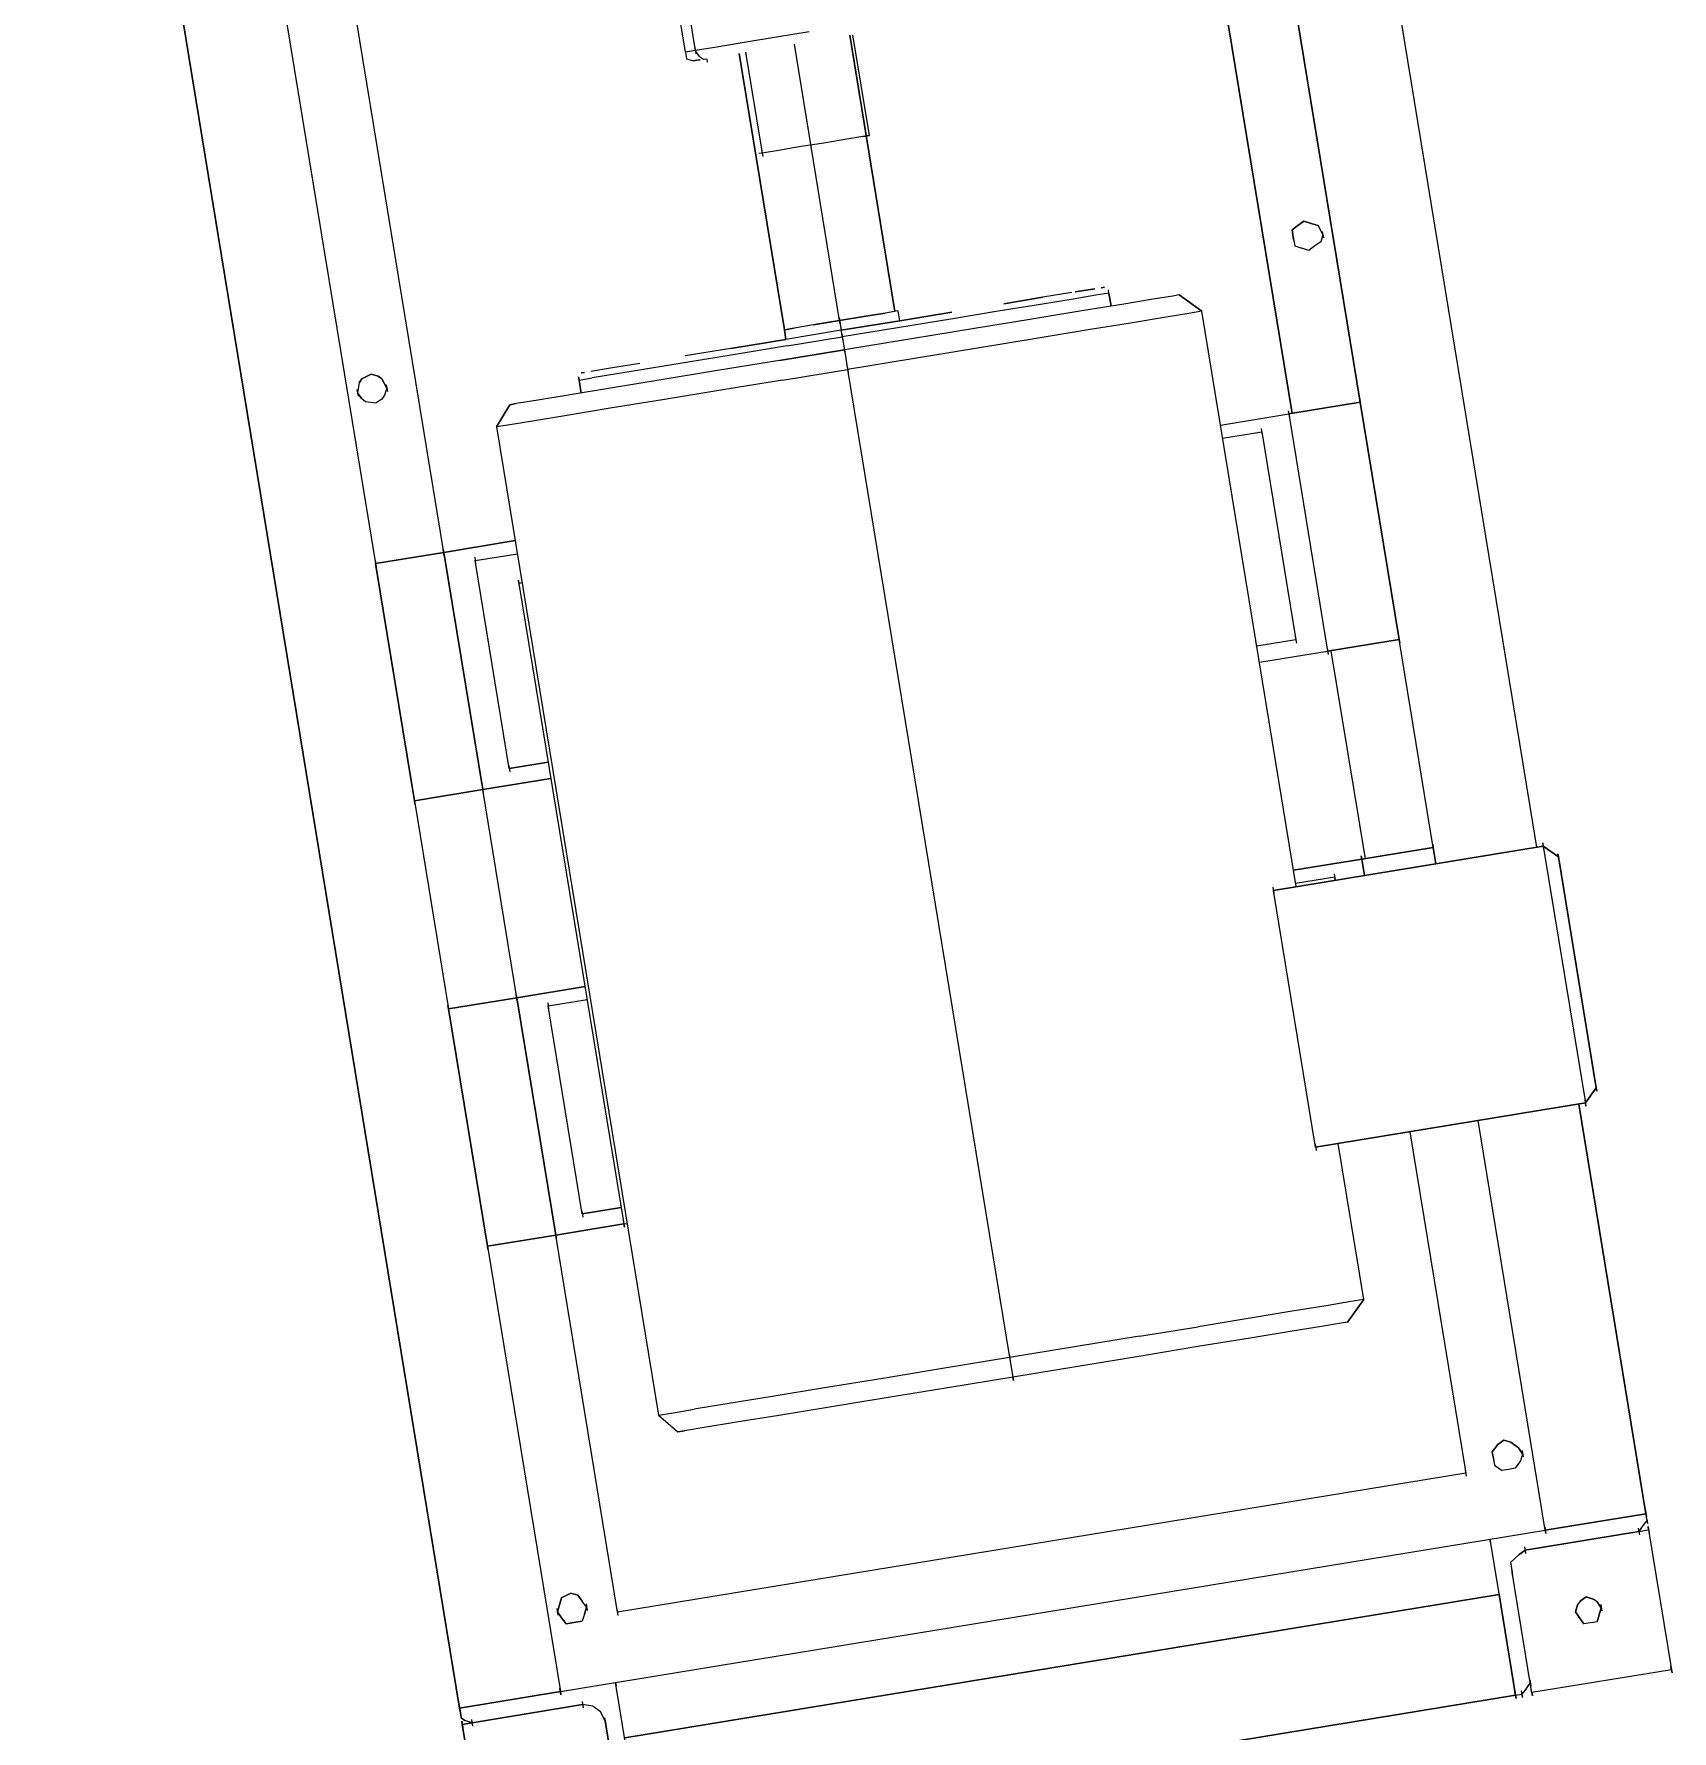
# Model space of a CAD drawing. Header units: metres. Extents: x 2 to 659295185, y -28 to 1124222152.
# Drawn here: x 655591.431 to 655592.475, y 1126538.776 to 1126539.857 of the extents above; entities that cross this region are included whole.
import ezdxf

# ---------------------------------------------------------------- set-up
doc = ezdxf.new("R2010")
doc.units = ezdxf.units.M
doc.header["$MEASUREMENT"] = 0
doc.layers.add('CCSM_C1_CUERPO CK$0$A-EQUIPOS', color=9, linetype='CONTINUOUS')

msp = doc.modelspace()

# ---------------------------------------------------------------- linework, layer by layer
at = {"layer": 'CCSM_C1_CUERPO CK$0$A-EQUIPOS', "lineweight": 5}
for p, q in [((655592.3884, 1126539.3391), (655592.1868, 1126540.5691)), ((655592.3884, 1126539.3391), (655592.1868, 1126540.5691)), ((655592.1226, 1126540.5586), (655592.276, 1126539.6226)), ((655592.276, 1126539.6226), (655592.1226, 1126540.5586)), ((655592.0863, 1126540.5079), (655592.2325, 1126539.6155)), ((655592.2325, 1126539.6155), (655592.0863, 1126540.5079)), ((655591.431, 1126540.4452), (655591.7022, 1126538.7908)), ((655591.7022, 1126538.7908), (655591.431, 1126540.4452)), ((655591.6921, 1126539.5269), (655591.5777, 1126540.2247)), ((655591.6921, 1126539.5269), (655591.5777, 1126540.2247)), ((655591.5342, 1126540.2176), (655591.6486, 1126539.5198)), ((655591.5342, 1126540.2176), (655591.6486, 1126539.5198)), ((655591.8442, 1126539.8963), (655591.8523, 1126539.8466)), ((655591.8461, 1126539.8456), (655591.838, 1126539.8953)), ((655591.9041, 1126539.8551), (655591.8834, 1126539.8517)), ((655591.9248, 1126539.8585), (655591.9041, 1126539.8551)), ((655591.9795, 1126539.6803), (655591.9507, 1126539.8563)), ((655591.9507, 1126539.8563), (655591.9795, 1126539.6803)), ((655591.9633, 1126539.7925), (655591.9527, 1126539.8567)), ((655591.8523, 1126539.8466), (655591.8461, 1126539.8456)), ((655591.8461, 1126539.8456), (655591.8468, 1126539.8414)), ((655591.852, 1126539.8487), (655591.8527, 1126539.8445)), ((655591.8648, 1126539.8486), (655591.8523, 1126539.8466)), ((655591.8551, 1126539.8428), (655591.8523, 1126539.8466)), ((655591.8551, 1126539.8428), (655591.8575, 1126539.8411)), ((655591.8834, 1126539.8517), (655591.8648, 1126539.8486)), ((655591.8803, 1126539.8448), (655591.9091, 1126539.6688)), ((655591.9091, 1126539.6688), (655591.8803, 1126539.8448)), ((655591.8844, 1126539.8455), (655591.8949, 1126539.7813)), ((655591.8844, 1126539.8455), (655591.8847, 1126539.8434)), ((655591.9443, 1126539.6746), (655591.9155, 1126539.8506)), ((655591.8468, 1126539.8414), (655591.8513, 1126539.8401)), ((655591.8513, 1126539.8401), (655591.8533, 1126539.8404)), ((655591.8513, 1126539.8401), (655591.8533, 1126539.8404)), ((655591.8533, 1126539.8404), (655591.8513, 1126539.8401)), ((655591.8554, 1126539.8407), (655591.8533, 1126539.8404)), ((655591.8533, 1126539.8404), (655591.8554, 1126539.8407)), ((655591.8575, 1126539.8411), (655591.8596, 1126539.8414)), ((655591.8596, 1126539.8414), (655591.8599, 1126539.8393)), ((655591.9488, 1126539.7901), (655591.9343, 1126539.7877)), ((655591.9488, 1126539.7901), (655591.9343, 1126539.7877)), ((655591.9591, 1126539.7918), (655591.9488, 1126539.7901)), ((655591.9591, 1126539.7918), (655591.9488, 1126539.7901)), ((655591.9633, 1126539.7925), (655591.9591, 1126539.7918)), ((655591.9591, 1126539.7918), (655591.9633, 1126539.7925)), ((655591.8949, 1126539.7813), (655591.8929, 1126539.781)), ((655591.8949, 1126539.7813), (655591.8929, 1126539.781)), ((655591.8946, 1126539.7834), (655591.8953, 1126539.7792)), ((655591.9053, 1126539.783), (655591.8949, 1126539.7813)), ((655591.9053, 1126539.783), (655591.8949, 1126539.7813)), ((655591.9198, 1126539.7854), (655591.9053, 1126539.783)), ((655591.9198, 1126539.7854), (655591.9053, 1126539.783)), ((655591.9343, 1126539.7877), (655591.9198, 1126539.7854)), ((655591.9343, 1126539.7877), (655591.9198, 1126539.7854)), ((655592.2363, 1126539.7352), (655592.2325, 1126539.7324)), ((655592.2325, 1126539.7324), (655592.2363, 1126539.7352)), ((655592.2363, 1126539.7352), (655592.2401, 1126539.7379)), ((655592.2401, 1126539.7379), (655592.2363, 1126539.7352)), ((655592.2401, 1126539.7379), (655592.2446, 1126539.7365)), ((655592.2446, 1126539.7365), (655592.2401, 1126539.7379)), ((655592.2446, 1126539.7365), (655592.2491, 1126539.7352)), ((655592.2491, 1126539.7352), (655592.2446, 1126539.7365)), ((655592.2491, 1126539.7352), (655592.2522, 1126539.7293)), ((655592.2522, 1126539.7293), (655592.2491, 1126539.7352)), ((655592.2325, 1126539.7324), (655592.2335, 1126539.7262)), ((655592.2335, 1126539.7262), (655592.2325, 1126539.7324)), ((655592.2332, 1126539.7283), (655592.2339, 1126539.7242)), ((655592.2335, 1126539.7262), (655592.2342, 1126539.7221)), ((655592.2335, 1126539.7262), (655592.2342, 1126539.7221)), ((655592.2508, 1126539.7248), (655592.247, 1126539.7221)), ((655592.2508, 1126539.7248), (655592.247, 1126539.7221)), ((655592.2522, 1126539.7293), (655592.2508, 1126539.7248)), ((655592.2522, 1126539.7293), (655592.2508, 1126539.7248)), ((655592.2518, 1126539.7314), (655592.2525, 1126539.7272)), ((655592.2342, 1126539.7221), (655592.2387, 1126539.7207)), ((655592.2342, 1126539.7221), (655592.2387, 1126539.7207)), ((655592.2432, 1126539.7193), (655592.2387, 1126539.7207)), ((655592.2432, 1126539.7193), (655592.2387, 1126539.7207)), ((655592.247, 1126539.7221), (655592.2432, 1126539.7193)), ((655592.247, 1126539.7221), (655592.2432, 1126539.7193)), ((655592.0923, 1126539.6925), (655592.0737, 1126539.6894)), ((655592.0944, 1126539.6928), (655592.1068, 1126539.6948)), ((655592.1068, 1126539.6948), (655592.0944, 1126539.6928)), ((655592.1158, 1126539.692), (655592.1075, 1126539.6907)), ((655592.111, 1126539.6955), (655592.1131, 1126539.6958)), ((655592.1131, 1126539.6958), (655592.111, 1126539.6955)), ((655592.1158, 1126539.692), (655592.1155, 1126539.6941)), ((655592.1158, 1126539.692), (655592.1155, 1126539.6941)), ((655592.1172, 1126539.6838), (655592.1158, 1126539.692)), ((655592.1158, 1126539.692), (655592.1172, 1126539.6838)), ((655592.1606, 1126539.6909), (655592.1565, 1126539.6902)), ((655592.1606, 1126539.6909), (655592.1565, 1126539.6902)), ((655592.1606, 1126539.6909), (655592.1751, 1126539.6805)), ((655592.1751, 1126539.6805), (655592.1606, 1126539.6909)), ((655591.9816, 1126539.6807), (655591.9733, 1126539.6793)), ((655591.9816, 1126539.6807), (655591.9733, 1126539.6793)), ((655591.9826, 1126539.6745), (655591.9816, 1126539.6807)), ((655591.9826, 1126539.6745), (655591.9816, 1126539.6807)), ((655592.0454, 1126539.6805), (655592.0164, 1126539.6758)), ((655592.0723, 1126539.6849), (655592.0454, 1126539.6805)), ((655592.0737, 1126539.6894), (655592.0489, 1126539.6853)), ((655592.0489, 1126539.6853), (655592.0737, 1126539.6894)), ((655592.0985, 1126539.6807), (655592.0654, 1126539.6753)), ((655592.0985, 1126539.6807), (655592.0654, 1126539.6753)), ((655592.093, 1126539.6883), (655592.0723, 1126539.6849)), ((655592.1075, 1126539.6907), (655592.093, 1126539.6883)), ((655592.1254, 1126539.6851), (655592.0985, 1126539.6807)), ((655592.1254, 1126539.6851), (655592.0985, 1126539.6807)), ((655592.1441, 1126539.6882), (655592.1254, 1126539.6851)), ((655592.1441, 1126539.6882), (655592.1254, 1126539.6851)), ((655592.1565, 1126539.6902), (655592.1441, 1126539.6882)), ((655592.1565, 1126539.6902), (655592.1441, 1126539.6882)), ((655592.1751, 1126539.6805), (655592.1668, 1126539.6791)), ((655592.2352, 1126539.314), (655592.1751, 1126539.6805)), ((655592.2352, 1126539.314), (655592.1751, 1126539.6805)), ((655591.9091, 1126539.6688), (655591.9153, 1126539.6698)), ((655591.9153, 1126539.6698), (655591.9091, 1126539.6688)), ((655591.9277, 1126539.6719), (655591.9153, 1126539.6698)), ((655591.9277, 1126539.6719), (655591.9153, 1126539.6698)), ((655591.9277, 1126539.6719), (655591.9443, 1126539.6746)), ((655591.9443, 1126539.6746), (655591.9277, 1126539.6719)), ((655591.9443, 1126539.6746), (655591.9298, 1126539.6722)), ((655591.9298, 1126539.6722), (655591.9443, 1126539.6746)), ((655591.944, 1126539.6766), (655591.9447, 1126539.6725)), ((655591.9447, 1126539.6725), (655591.944, 1126539.6766)), ((655591.9609, 1126539.6773), (655591.9443, 1126539.6746)), ((655591.9443, 1126539.6746), (655591.9609, 1126539.6773)), ((655591.9609, 1126539.6773), (655591.9443, 1126539.6746)), ((655591.9609, 1126539.6773), (655591.9443, 1126539.6746)), ((655591.9443, 1126539.6746), (655591.9453, 1126539.6684)), ((655591.945, 1126539.6704), (655591.9453, 1126539.6684)), ((655591.945, 1126539.6704), (655591.9453, 1126539.6684)), ((655591.9826, 1126539.6745), (655591.9453, 1126539.6684)), ((655591.9453, 1126539.6684), (655591.9826, 1126539.6745)), ((655591.9812, 1126539.67), (655591.946, 1126539.6642)), ((655591.9733, 1126539.6793), (655591.9609, 1126539.6773)), ((655591.9733, 1126539.6793), (655591.9609, 1126539.6773)), ((655591.9609, 1126539.6773), (655591.9733, 1126539.6793)), ((655591.9733, 1126539.6793), (655591.9609, 1126539.6773)), ((655592.0164, 1126539.6758), (655591.9812, 1126539.67)), ((655592.0157, 1126539.6799), (655591.9826, 1126539.6745)), ((655591.9826, 1126539.6745), (655592.0157, 1126539.6799)), ((655592.0157, 1126539.6799), (655591.9826, 1126539.6745)), ((655592.0302, 1126539.6695), (655591.9888, 1126539.6627)), ((655592.0302, 1126539.6695), (655591.9888, 1126539.6627)), ((655592.0654, 1126539.6753), (655592.0302, 1126539.6695)), ((655592.0654, 1126539.6753), (655592.0302, 1126539.6695)), ((655592.1296, 1126539.673), (655592.1026, 1126539.6686)), ((655592.1523, 1126539.6768), (655592.1296, 1126539.673)), ((655592.1668, 1126539.6791), (655592.1523, 1126539.6768)), ((655591.9101, 1126539.6626), (655591.8749, 1126539.6568)), ((655591.8749, 1126539.6568), (655591.9101, 1126539.6626)), ((655591.9108, 1126539.6584), (655591.8777, 1126539.653)), ((655591.9101, 1126539.6626), (655591.9091, 1126539.6688)), ((655591.9091, 1126539.6688), (655591.9101, 1126539.6626)), ((655591.9453, 1126539.6684), (655591.9101, 1126539.6626)), ((655591.9453, 1126539.6684), (655591.9101, 1126539.6626)), ((655591.9108, 1126539.6584), (655591.946, 1126539.6642)), ((655591.9457, 1126539.6663), (655591.9453, 1126539.6684)), ((655591.946, 1126539.6642), (655591.9457, 1126539.6663)), ((655591.9457, 1126539.6663), (655591.9464, 1126539.6621)), ((655591.946, 1126539.6642), (655591.9474, 1126539.6559)), ((655591.9888, 1126539.6627), (655591.9474, 1126539.6559)), ((655591.9888, 1126539.6627), (655591.9474, 1126539.6559)), ((655592.0695, 1126539.6632), (655592.0322, 1126539.6571)), ((655592.1026, 1126539.6686), (655592.0695, 1126539.6632)), ((655591.8466, 1126539.6479), (655591.8218, 1126539.6439)), ((655591.8749, 1126539.6568), (655591.8459, 1126539.6521)), ((655591.8777, 1126539.653), (655591.8466, 1126539.6479)), ((655591.906, 1126539.6491), (655591.8666, 1126539.6427)), ((655591.906, 1126539.6491), (655591.8666, 1126539.6427)), ((655591.9474, 1126539.6559), (655591.906, 1126539.6491)), ((655591.906, 1126539.6491), (655591.9474, 1126539.6559)), ((655591.947, 1126539.658), (655591.9477, 1126539.6539)), ((655591.947, 1126539.658), (655591.9474, 1126539.6559)), ((655591.9474, 1126539.6559), (655591.9494, 1126539.6435)), ((655591.9908, 1126539.6503), (655591.9494, 1126539.6435)), ((655592.0322, 1126539.6571), (655591.9908, 1126539.6503)), ((655591.6382, 1126539.635), (655591.64, 1126539.6374)), ((655591.64, 1126539.6374), (655591.6382, 1126539.635)), ((655591.64, 1126539.6374), (655591.6458, 1126539.6405)), ((655591.6458, 1126539.6405), (655591.64, 1126539.6374)), ((655591.6458, 1126539.6405), (655591.6503, 1126539.6391)), ((655591.6503, 1126539.6391), (655591.6458, 1126539.6405)), ((655591.6503, 1126539.6391), (655591.6527, 1126539.6374)), ((655591.6527, 1126539.6374), (655591.6503, 1126539.6391)), ((655591.6527, 1126539.6374), (655591.6558, 1126539.6315)), ((655591.6558, 1126539.6315), (655591.6527, 1126539.6374)), ((655591.778, 1126539.6388), (655591.7783, 1126539.6367)), ((655591.7783, 1126539.6367), (655591.778, 1126539.6388)), ((655591.7783, 1126539.6367), (655591.7866, 1126539.6381)), ((655591.7818, 1126539.6415), (655591.7797, 1126539.6412)), ((655591.7797, 1126539.6412), (655591.7818, 1126539.6415)), ((655591.7983, 1126539.6443), (655591.7859, 1126539.6422)), ((655591.8011, 1126539.6405), (655591.7866, 1126539.6381)), ((655591.817, 1126539.6473), (655591.7983, 1126539.6443)), ((655591.8218, 1126539.6439), (655591.8011, 1126539.6405)), ((655591.8666, 1126539.6427), (655591.8293, 1126539.6366)), ((655591.8666, 1126539.6427), (655591.8293, 1126539.6366)), ((655591.908, 1126539.6367), (655591.9494, 1126539.6435)), ((655591.9491, 1126539.6456), (655591.9497, 1126539.6414)), ((655591.9494, 1126539.6435), (655592.0526, 1126539.014)), ((655591.6368, 1126539.6306), (655591.6375, 1126539.6264)), ((655591.6382, 1126539.635), (655591.6372, 1126539.6285)), ((655591.6382, 1126539.635), (655591.6372, 1126539.6285)), ((655591.6372, 1126539.6285), (655591.6399, 1126539.6247)), ((655591.6399, 1126539.6247), (655591.6372, 1126539.6285)), ((655591.6544, 1126539.6271), (655591.6527, 1126539.6246)), ((655591.6544, 1126539.6271), (655591.6527, 1126539.6246)), ((655591.6558, 1126539.6315), (655591.6544, 1126539.6271)), ((655591.6558, 1126539.6315), (655591.6544, 1126539.6271)), ((655591.6555, 1126539.6336), (655591.6562, 1126539.6295)), ((655591.7714, 1126539.6271), (655591.7507, 1126539.6237)), ((655591.7714, 1126539.6271), (655591.7507, 1126539.6237)), ((655591.7983, 1126539.6315), (655591.7714, 1126539.6271)), ((655591.7983, 1126539.6315), (655591.7714, 1126539.6271)), ((655591.7796, 1126539.6284), (655591.7783, 1126539.6367)), ((655591.7783, 1126539.6367), (655591.7796, 1126539.6284)), ((655591.8293, 1126539.6366), (655591.7983, 1126539.6315)), ((655591.8293, 1126539.6366), (655591.7983, 1126539.6315)), ((655591.8687, 1126539.6303), (655591.8314, 1126539.6242)), ((655591.908, 1126539.6367), (655591.8687, 1126539.6303)), ((655591.6423, 1126539.6229), (655591.6399, 1126539.6247)), ((655591.6423, 1126539.6229), (655591.6399, 1126539.6247)), ((655591.6489, 1126539.6219), (655591.6423, 1126539.6229)), ((655591.6489, 1126539.6219), (655591.6423, 1126539.6229)), ((655591.6527, 1126539.6246), (655591.6489, 1126539.6219)), ((655591.6527, 1126539.6246), (655591.6489, 1126539.6219)), ((655591.7258, 1126539.6069), (655591.7341, 1126539.621)), ((655591.7341, 1126539.621), (655591.7258, 1126539.6069)), ((655591.7382, 1126539.6217), (655591.7341, 1126539.621)), ((655591.7341, 1126539.621), (655591.7382, 1126539.6217)), ((655591.7507, 1126539.6237), (655591.7382, 1126539.6217)), ((655591.7507, 1126539.6237), (655591.7382, 1126539.6217)), ((655591.7982, 1126539.6187), (655591.7693, 1126539.614)), ((655591.8314, 1126539.6242), (655591.7982, 1126539.6187)), ((655592.187, 1126539.608), (655592.2305, 1126539.6152)), ((655592.187, 1126539.608), (655592.2305, 1126539.6152)), ((655592.2301, 1126539.6172), (655592.2308, 1126539.6131)), ((655592.2301, 1126539.6172), (655592.2305, 1126539.6152)), ((655592.276, 1126539.6226), (655592.2305, 1126539.6152)), ((655592.2305, 1126539.6152), (655592.276, 1126539.6226)), ((655592.2305, 1126539.6152), (655592.2552, 1126539.464)), ((655592.2305, 1126539.6152), (655592.2552, 1126539.464)), ((655592.2764, 1126539.6206), (655592.2757, 1126539.6247)), ((655592.2757, 1126539.6247), (655592.276, 1126539.6226)), ((655592.3008, 1126539.4715), (655592.276, 1126539.6226)), ((655592.276, 1126539.6226), (655592.3008, 1126539.4715)), ((655591.7341, 1126539.6082), (655591.7258, 1126539.6069)), ((655591.7258, 1126539.6069), (655591.829, 1126538.9774)), ((655591.7258, 1126539.6069), (655591.829, 1126538.9774)), ((655591.7486, 1126539.6106), (655591.7341, 1126539.6082)), ((655591.7693, 1126539.614), (655591.7486, 1126539.6106)), ((655592.2129, 1126539.6059), (655592.2135, 1126539.6018)), ((655592.1883, 1126539.5997), (655592.2132, 1126539.6038)), ((655592.1883, 1126539.5997), (655592.2132, 1126539.6038)), ((655592.2132, 1126539.6038), (655592.2349, 1126539.4713)), ((655592.2132, 1126539.6038), (655592.2349, 1126539.4713)), ((655591.6924, 1126539.5248), (655591.6918, 1126539.529)), ((655591.6918, 1126539.529), (655591.6921, 1126539.5269)), ((655591.7377, 1126539.5344), (655591.6921, 1126539.5269)), ((655591.6921, 1126539.5269), (655591.7377, 1126539.5344)), ((655591.6483, 1126539.5219), (655591.649, 1126539.5177)), ((655591.6483, 1126539.5219), (655591.6486, 1126539.5198)), ((655591.6921, 1126539.5269), (655591.6486, 1126539.5198)), ((655591.6486, 1126539.5198), (655591.6921, 1126539.5269)), ((655591.6486, 1126539.5198), (655591.6734, 1126539.3686)), ((655591.6734, 1126539.3686), (655591.6486, 1126539.5198)), ((655591.6921, 1126539.5269), (655591.7169, 1126539.3758)), ((655591.7169, 1126539.3758), (655591.6921, 1126539.5269)), ((655591.7118, 1126539.5238), (655591.7124, 1126539.5196)), ((655591.7121, 1126539.5217), (655591.739, 1126539.5261)), ((655591.7121, 1126539.5217), (655591.739, 1126539.5261)), ((655591.7338, 1126539.3892), (655591.7121, 1126539.5217)), ((655591.7338, 1126539.3892), (655591.7121, 1126539.5217)), ((655591.7403, 1126539.5051), (655591.7397, 1126539.5092)), ((655591.7397, 1126539.5092), (655591.74, 1126539.5071)), ((655591.7421, 1126539.5075), (655591.74, 1126539.5071)), ((655591.7421, 1126539.5075), (655591.74, 1126539.5071)), ((655591.74, 1126539.5071), (655591.8069, 1126539.0992)), ((655591.74, 1126539.5071), (655591.8069, 1126539.0992)), ((655592.2349, 1126539.4713), (655592.2101, 1126539.4672)), ((655592.2349, 1126539.4713), (655592.2101, 1126539.4672)), ((655592.2118, 1126539.4569), (655592.2552, 1126539.464)), ((655592.2118, 1126539.4569), (655592.2552, 1126539.464)), ((655592.2346, 1126539.4734), (655592.2353, 1126539.4692)), ((655592.2549, 1126539.4661), (655592.2556, 1126539.4619)), ((655592.2552, 1126539.464), (655592.3008, 1126539.4715)), ((655592.3008, 1126539.4715), (655592.2552, 1126539.464)), ((655592.2552, 1126539.464), (655592.2556, 1126539.4619)), ((655592.2573, 1126539.4643), (655592.279, 1126539.3318)), ((655592.2573, 1126539.4643), (655592.279, 1126539.3318)), ((655592.3011, 1126539.4694), (655592.3005, 1126539.4735)), ((655592.3008, 1126539.4715), (655592.3011, 1126539.4694)), ((655592.3225, 1126539.3389), (655592.3008, 1126539.4715)), ((655592.3225, 1126539.3389), (655592.3008, 1126539.4715)), ((655591.7335, 1126539.3912), (655591.7342, 1126539.3871)), ((655591.7587, 1126539.3932), (655591.7338, 1126539.3892)), ((655591.7338, 1126539.3892), (655591.7587, 1126539.3932)), ((655591.7165, 1126539.3778), (655591.7172, 1126539.3737)), ((655591.7169, 1126539.3758), (655591.7604, 1126539.3829)), ((655591.7604, 1126539.3829), (655591.7169, 1126539.3758)), ((655591.6731, 1126539.3707), (655591.6737, 1126539.3666)), ((655591.7169, 1126539.3758), (655591.6734, 1126539.3686)), ((655591.6734, 1126539.3686), (655591.7169, 1126539.3758)), ((655591.6737, 1126539.3666), (655591.6734, 1126539.3686)), ((655591.6734, 1126539.3686), (655591.6951, 1126539.2361)), ((655591.6734, 1126539.3686), (655591.6951, 1126539.2361)), ((655591.7169, 1126539.3758), (655591.7172, 1126539.3737)), ((655591.7386, 1126539.2432), (655591.7169, 1126539.3758)), ((655591.7386, 1126539.2432), (655591.7169, 1126539.3758)), ((655592.2207, 1126539.3116), (655592.3925, 1126539.3398)), ((655592.3925, 1126539.3398), (655592.2207, 1126539.3116)), ((655592.3225, 1126539.3389), (655592.277, 1126539.3315)), ((655592.277, 1126539.3315), (655592.3225, 1126539.3389)), ((655592.3229, 1126539.3369), (655592.3222, 1126539.341)), ((655592.3222, 1126539.341), (655592.3225, 1126539.3389)), ((655592.3242, 1126539.3286), (655592.3225, 1126539.3389)), ((655592.3225, 1126539.3389), (655592.3242, 1126539.3286)), ((655592.3929, 1126539.3377), (655592.3922, 1126539.3419)), ((655592.3922, 1126539.3419), (655592.3925, 1126539.3398)), ((655592.3925, 1126539.3398), (655592.4194, 1126539.1762)), ((655592.3925, 1126539.3398), (655592.4022, 1126539.3329)), ((655592.4022, 1126539.3329), (655592.3925, 1126539.3398)), ((655592.4025, 1126539.3308), (655592.4018, 1126539.3349)), ((655592.4018, 1126539.3349), (655592.4022, 1126539.3329)), ((655592.277, 1126539.3315), (655592.2335, 1126539.3244)), ((655592.2335, 1126539.3244), (655592.277, 1126539.3315)), ((655592.2773, 1126539.3294), (655592.2766, 1126539.3336)), ((655592.2766, 1126539.3336), (655592.277, 1126539.3315)), ((655592.2787, 1126539.3211), (655592.277, 1126539.3315)), ((655592.277, 1126539.3315), (655592.2787, 1126539.3211)), ((655592.4022, 1126539.3329), (655592.4263, 1126539.1859)), ((655592.4263, 1126539.1859), (655592.4022, 1126539.3329)), ((655592.2203, 1126539.3137), (655592.221, 1126539.3096)), ((655592.2597, 1126539.3201), (655592.2348, 1126539.3161)), ((655592.2597, 1126539.3201), (655592.2348, 1126539.3161)), ((655592.2593, 1126539.3222), (655592.26, 1126539.3181)), ((655592.26, 1126539.3181), (655592.2597, 1126539.3201)), ((655592.26, 1126539.3181), (655592.2597, 1126539.3201)), ((655592.2475, 1126539.148), (655592.2207, 1126539.3116)), ((655591.7821, 1126539.2504), (655591.7386, 1126539.2432)), ((655591.7386, 1126539.2432), (655591.7821, 1126539.2504)), ((655591.6955, 1126539.234), (655591.6948, 1126539.2382)), ((655591.6948, 1126539.2382), (655591.6951, 1126539.2361)), ((655591.7386, 1126539.2432), (655591.6951, 1126539.2361)), ((655591.6951, 1126539.2361), (655591.7386, 1126539.2432)), ((655591.7389, 1126539.2412), (655591.7383, 1126539.2453)), ((655591.7383, 1126539.2453), (655591.7386, 1126539.2432)), ((655591.7634, 1126539.0921), (655591.7386, 1126539.2432)), ((655591.7386, 1126539.2432), (655591.7634, 1126539.0921)), ((655591.7583, 1126539.2401), (655591.7589, 1126539.2359)), ((655591.7586, 1126539.238), (655591.7834, 1126539.2421)), ((655591.7586, 1126539.238), (655591.7834, 1126539.2421)), ((655591.7803, 1126539.1055), (655591.7586, 1126539.238)), ((655591.7803, 1126539.1055), (655591.7586, 1126539.238)), ((655591.6951, 1126539.2361), (655591.7199, 1126539.085)), ((655591.7199, 1126539.085), (655591.6951, 1126539.2361)), ((655592.4194, 1126539.1762), (655592.4263, 1126539.1859)), ((655592.4263, 1126539.1859), (655592.4194, 1126539.1762)), ((655592.4259, 1126539.1879), (655592.4266, 1126539.1838)), ((655592.4266, 1126539.1838), (655592.4263, 1126539.1859)), ((655592.2475, 1126539.148), (655592.4194, 1126539.1762)), ((655592.4194, 1126539.1762), (655592.2475, 1126539.148)), ((655592.458, 1126538.9146), (655592.4152, 1126539.1755)), ((655592.4152, 1126539.1755), (655592.458, 1126538.9146)), ((655592.419, 1126539.1783), (655592.4197, 1126539.1741)), ((655592.4197, 1126539.1741), (655592.4194, 1126539.1762)), ((655592.3938, 1126538.9041), (655592.351, 1126539.165)), ((655592.3938, 1126538.9041), (655592.351, 1126539.165)), ((655592.2783, 1126539.051), (655592.262, 1126539.1504)), ((655592.2783, 1126539.051), (655592.262, 1126539.1504)), ((655592.3075, 1126539.1579), (655592.3432, 1126538.9405)), ((655592.3075, 1126539.1579), (655592.3432, 1126538.9405)), ((655592.2472, 1126539.1501), (655592.2478, 1126539.146)), ((655591.78, 1126539.1076), (655591.7807, 1126539.1034)), ((655591.7803, 1126539.1055), (655591.8052, 1126539.1096)), ((655591.8052, 1126539.1096), (655591.7803, 1126539.1055)), ((655591.7634, 1126539.0921), (655591.8069, 1126539.0992)), ((655591.8069, 1126539.0992), (655591.7634, 1126539.0921)), ((655591.8065, 1126539.1013), (655591.8072, 1126539.0971)), ((655591.8069, 1126539.0992), (655591.8089, 1126539.0995)), ((655591.8069, 1126539.0992), (655591.8089, 1126539.0995)), ((655591.8072, 1126539.0971), (655591.8069, 1126539.0992)), ((655591.7196, 1126539.087), (655591.7202, 1126539.0829)), ((655591.7634, 1126539.0921), (655591.7199, 1126539.085)), ((655591.7199, 1126539.085), (655591.7634, 1126539.0921)), ((655591.763, 1126539.0942), (655591.7637, 1126539.09)), ((655591.7634, 1126539.0921), (655591.7637, 1126539.09)), ((655591.8027, 1126538.8519), (655591.7634, 1126539.0921)), ((655591.8027, 1126538.8519), (655591.7634, 1126539.0921)), ((655591.7199, 1126539.085), (655591.7664, 1126538.8013)), ((655591.7199, 1126539.085), (655591.7664, 1126538.8013)), ((655591.7202, 1126539.0829), (655591.7199, 1126539.085)), ((655592.2327, 1126539.0436), (655592.2058, 1126539.0392)), ((655592.2555, 1126539.0473), (655592.2327, 1126539.0436)), ((655592.27, 1126539.0497), (655592.2555, 1126539.0473)), ((655592.2679, 1126539.0366), (655592.2783, 1126539.051)), ((655592.2783, 1126539.051), (655592.2679, 1126539.0366)), ((655592.2783, 1126539.051), (655592.27, 1126539.0497)), ((655592.1354, 1126539.0276), (655592.1727, 1126539.0337)), ((655592.2058, 1126539.0392), (655592.1727, 1126539.0337)), ((655592.2513, 1126539.0339), (655592.2327, 1126539.0308)), ((655592.2513, 1126539.0339), (655592.2327, 1126539.0308)), ((655592.2638, 1126539.0359), (655592.2513, 1126539.0339)), ((655592.2638, 1126539.0359), (655592.2513, 1126539.0339)), ((655592.2679, 1126539.0366), (655592.2638, 1126539.0359)), ((655592.2679, 1126539.0366), (655592.2638, 1126539.0359)), ((655592.094, 1126539.0208), (655592.0526, 1126539.014)), ((655592.1354, 1126539.0276), (655592.094, 1126539.0208)), ((655592.1726, 1126539.021), (655592.1374, 1126539.0152)), ((655592.1726, 1126539.021), (655592.1374, 1126539.0152)), ((655592.2058, 1126539.0264), (655592.1726, 1126539.021)), ((655592.2058, 1126539.0264), (655592.1726, 1126539.021)), ((655592.2327, 1126539.0308), (655592.2058, 1126539.0264)), ((655592.2327, 1126539.0308), (655592.2058, 1126539.0264)), ((655592.0526, 1126539.014), (655592.0112, 1126539.0072)), ((655592.0522, 1126539.0161), (655592.0529, 1126539.012)), ((655592.0526, 1126539.014), (655592.0546, 1126539.0016)), ((655592.1374, 1126539.0152), (655592.096, 1126539.0084)), ((655592.1374, 1126539.0152), (655592.096, 1126539.0084)), ((655591.9718, 1126539.0008), (655591.9346, 1126538.9947)), ((655592.0112, 1126539.0072), (655591.9718, 1126539.0008)), ((655592.0546, 1126539.0016), (655592.0132, 1126538.9948)), ((655592.0546, 1126539.0016), (655592.0132, 1126538.9948)), ((655592.0543, 1126539.0037), (655592.055, 1126538.9995)), ((655592.096, 1126539.0084), (655592.0546, 1126539.0016)), ((655592.096, 1126539.0084), (655592.0546, 1126539.0016)), ((655592.055, 1126538.9995), (655592.0546, 1126539.0016)), ((655591.9014, 1126538.9893), (655591.8724, 1126538.9845)), ((655591.9346, 1126538.9947), (655591.9014, 1126538.9893)), ((655591.9739, 1126538.9884), (655591.9366, 1126538.9823)), ((655591.9739, 1126538.9884), (655591.9366, 1126538.9823)), ((655592.0132, 1126538.9948), (655591.9739, 1126538.9884)), ((655592.0132, 1126538.9948), (655591.9739, 1126538.9884)), ((655591.829, 1126538.9774), (655591.8372, 1126538.9787)), ((655591.829, 1126538.9774), (655591.8413, 1126538.9667)), ((655591.829, 1126538.9774), (655591.8413, 1126538.9667)), ((655591.8372, 1126538.9787), (655591.8517, 1126538.9811)), ((655591.8724, 1126538.9845), (655591.8517, 1126538.9811)), ((655591.9366, 1126538.9823), (655591.9055, 1126538.9772)), ((655591.9366, 1126538.9823), (655591.9055, 1126538.9772)), ((655591.8413, 1126538.9667), (655591.8455, 1126538.9673)), ((655591.8455, 1126538.9673), (655591.8413, 1126538.9667)), ((655591.8579, 1126538.9694), (655591.8455, 1126538.9673)), ((655591.8579, 1126538.9694), (655591.8455, 1126538.9673)), ((655591.8786, 1126538.9728), (655591.8579, 1126538.9694)), ((655591.8786, 1126538.9728), (655591.8579, 1126538.9694)), ((655591.9055, 1126538.9772), (655591.8786, 1126538.9728)), ((655591.9055, 1126538.9772), (655591.8786, 1126538.9728)), ((655592.3636, 1126538.9587), (655592.3601, 1126538.9539)), ((655592.3601, 1126538.9539), (655592.3636, 1126538.9587)), ((655592.3636, 1126538.9587), (655592.3674, 1126538.9614)), ((655592.3674, 1126538.9614), (655592.3636, 1126538.9587)), ((655592.3674, 1126538.9614), (655592.3719, 1126538.9601)), ((655592.3719, 1126538.9601), (655592.3674, 1126538.9614)), ((655592.3719, 1126538.9601), (655592.3767, 1126538.9566)), ((655592.3767, 1126538.9566), (655592.3719, 1126538.9601)), ((655592.3767, 1126538.9566), (655592.3794, 1126538.9528)), ((655592.3794, 1126538.9528), (655592.3767, 1126538.9566)), ((655592.3601, 1126538.9539), (655592.3608, 1126538.9497)), ((655592.3608, 1126538.9497), (655592.3601, 1126538.9539)), ((655592.3605, 1126538.9518), (655592.3611, 1126538.9477)), ((655592.3608, 1126538.9497), (655592.3615, 1126538.9456)), ((655592.3608, 1126538.9497), (655592.3615, 1126538.9456)), ((655592.3615, 1126538.9456), (655592.3663, 1126538.9421)), ((655592.3615, 1126538.9456), (655592.3663, 1126538.9421)), ((655592.378, 1126538.9483), (655592.3746, 1126538.9435)), ((655592.378, 1126538.9483), (655592.3746, 1126538.9435)), ((655592.3794, 1126538.9528), (655592.378, 1126538.9483)), ((655592.3794, 1126538.9528), (655592.378, 1126538.9483)), ((655592.3791, 1126538.9549), (655592.3798, 1126538.9507)), ((655592.3432, 1126538.9405), (655591.8027, 1126538.8519)), ((655592.3432, 1126538.9405), (655591.8027, 1126538.8519)), ((655592.3428, 1126538.9425), (655592.3435, 1126538.9384)), ((655592.3704, 1126538.9428), (655592.3663, 1126538.9421)), ((655592.3704, 1126538.9428), (655592.3663, 1126538.9421)), ((655592.3746, 1126538.9435), (655592.3704, 1126538.9428)), ((655592.3746, 1126538.9435), (655592.3704, 1126538.9428)), ((655592.458, 1126538.9146), (655592.3938, 1126538.9041)), ((655592.3938, 1126538.9041), (655592.458, 1126538.9146)), ((655592.458, 1126538.9146), (655592.3938, 1126538.9041)), ((655592.458, 1126538.9146), (655592.3938, 1126538.9041)), ((655592.4576, 1126538.9167), (655592.4583, 1126538.9126)), ((655592.4576, 1126538.9167), (655592.4583, 1126538.9126)), ((655592.4587, 1126538.9105), (655592.458, 1126538.9146)), ((655592.4587, 1126538.9105), (655592.458, 1126538.9146)), ((655592.459, 1126538.9084), (655592.4583, 1126538.9126)), ((655591.7664, 1126538.8013), (655592.3938, 1126538.9041)), ((655591.7664, 1126538.8013), (655592.3938, 1126538.9041)), ((655592.381, 1126538.8914), (655592.4535, 1126538.9033)), ((655592.4535, 1126538.9033), (655592.381, 1126538.8914)), ((655592.3935, 1126538.9062), (655592.3941, 1126538.902)), ((655592.3941, 1126538.902), (655592.3938, 1126538.9041)), ((655592.3938, 1126538.9041), (655592.3941, 1126538.902)), ((655592.3941, 1126538.902), (655592.3938, 1126538.9041)), ((655592.3938, 1126538.9041), (655592.3941, 1126538.902)), ((655592.4531, 1126538.9053), (655592.4538, 1126538.9012)), ((655592.4552, 1126538.9057), (655592.4535, 1126538.9033)), ((655592.4552, 1126538.9057), (655592.4535, 1126538.9033)), ((655592.4535, 1126538.9033), (655592.4597, 1126538.9043)), ((655592.4535, 1126538.9033), (655592.4597, 1126538.9043)), ((655592.4569, 1126538.9081), (655592.4552, 1126538.9057)), ((655592.4569, 1126538.9081), (655592.4552, 1126538.9057)), ((655592.4587, 1126538.9105), (655592.4569, 1126538.9081)), ((655592.4587, 1126538.9105), (655592.459, 1126538.9084)), ((655592.4597, 1126538.9043), (655592.4593, 1126538.9064)), ((655592.4593, 1126538.9064), (655592.46, 1126538.9022)), ((655592.4597, 1126538.9043), (655592.4743, 1126538.8152)), ((655592.4597, 1126538.9043), (655592.4743, 1126538.8152)), ((655592.3586, 1126538.8983), (655592.3589, 1126538.8963)), ((655592.3589, 1126538.8963), (655592.3586, 1126538.8983)), ((655592.3586, 1126538.8983), (655592.3749, 1126538.799)), ((655592.3586, 1126538.8983), (655592.3749, 1126538.799)), ((655592.3586, 1126538.8983), (655592.3589, 1126538.8963)), ((655592.381, 1126538.8914), (655592.3772, 1126538.8886)), ((655592.3772, 1126538.8886), (655592.381, 1126538.8914)), ((655592.3807, 1126538.8935), (655592.3813, 1126538.8893)), ((655592.381, 1126538.8914), (655592.3813, 1126538.8893)), ((655592.3772, 1126538.8886), (655592.3717, 1126538.8835)), ((655592.3772, 1126538.8886), (655592.3717, 1126538.8835)), ((655592.3717, 1126538.8835), (655592.3727, 1126538.8773)), ((655592.3717, 1126538.8835), (655592.3727, 1126538.8773)), ((655592.3723, 1126538.8793), (655592.373, 1126538.8752)), ((655592.3842, 1126538.8069), (655592.3727, 1126538.8773)), ((655592.3842, 1126538.8069), (655592.3727, 1126538.8773)), ((655591.7658, 1126538.8565), (655591.7672, 1126538.861)), ((655591.7672, 1126538.861), (655591.7658, 1126538.8565)), ((655591.7672, 1126538.861), (655591.7731, 1126538.864)), ((655591.7731, 1126538.864), (655591.7672, 1126538.861)), ((655591.7731, 1126538.864), (655591.7776, 1126538.8626)), ((655591.7776, 1126538.8626), (655591.7731, 1126538.864)), ((655591.7776, 1126538.8626), (655591.7803, 1126538.8588)), ((655591.7803, 1126538.8588), (655591.7776, 1126538.8626)), ((655591.7831, 1126538.855), (655591.7803, 1126538.8588)), ((655591.7831, 1126538.855), (655591.7803, 1126538.8588)), ((655592.3644, 1126538.8631), (655591.8074, 1126538.7718)), ((655591.8074, 1126538.7718), (655592.3644, 1126538.8631)), ((655592.364, 1126538.8652), (655592.3647, 1126538.8611)), ((655592.3644, 1126538.8631), (655592.3749, 1126538.799)), ((655592.3749, 1126538.799), (655592.3644, 1126538.8631)), ((655592.4161, 1126538.8589), (655592.4144, 1126538.8565)), ((655592.4161, 1126538.8589), (655592.4144, 1126538.8565)), ((655592.4199, 1126538.8616), (655592.4161, 1126538.8589)), ((655592.4161, 1126538.8589), (655592.4199, 1126538.8616)), ((655592.4244, 1126538.8602), (655592.4199, 1126538.8616)), ((655592.4199, 1126538.8616), (655592.4244, 1126538.8602)), ((655592.4268, 1126538.8585), (655592.4244, 1126538.8602)), ((655592.4268, 1126538.8585), (655592.4244, 1126538.8602)), ((655592.4268, 1126538.8585), (655592.4295, 1126538.8547)), ((655592.4295, 1126538.8547), (655592.4268, 1126538.8585)), ((655591.7641, 1126538.8541), (655591.7648, 1126538.8499)), ((655591.7645, 1126538.852), (655591.7658, 1126538.8565)), ((655591.7658, 1126538.8565), (655591.7645, 1126538.852)), ((655591.7645, 1126538.852), (655591.7672, 1126538.8482)), ((655591.7672, 1126538.8482), (655591.7645, 1126538.852)), ((655591.7672, 1126538.8482), (655591.77, 1126538.8444)), ((655591.77, 1126538.8444), (655591.7672, 1126538.8482)), ((655591.7817, 1126538.8506), (655591.7803, 1126538.8461)), ((655591.7817, 1126538.8506), (655591.7803, 1126538.8461)), ((655591.7817, 1126538.8506), (655591.7831, 1126538.855)), ((655591.7831, 1126538.855), (655591.7817, 1126538.8506)), ((655591.7828, 1126538.8571), (655591.7834, 1126538.853)), ((655591.8024, 1126538.854), (655591.8031, 1126538.8498)), ((655592.413, 1126538.852), (655592.4144, 1126538.8565)), ((655592.4144, 1126538.8565), (655592.413, 1126538.852)), ((655592.4157, 1126538.8482), (655592.413, 1126538.852)), ((655592.413, 1126538.852), (655592.4157, 1126538.8482)), ((655592.4185, 1126538.8444), (655592.4157, 1126538.8482)), ((655592.4157, 1126538.8482), (655592.4185, 1126538.8444)), ((655592.4281, 1126538.8502), (655592.4268, 1126538.8457)), ((655592.4268, 1126538.8457), (655592.4281, 1126538.8502)), ((655592.4295, 1126538.8547), (655592.4281, 1126538.8502)), ((655592.4281, 1126538.8502), (655592.4295, 1126538.8547)), ((655592.4292, 1126538.8568), (655592.4299, 1126538.8526)), ((655591.77, 1126538.8444), (655591.7762, 1126538.8454)), ((655591.7762, 1126538.8454), (655591.77, 1126538.8444)), ((655591.7762, 1126538.8454), (655591.7803, 1126538.8461)), ((655591.7803, 1126538.8461), (655591.7762, 1126538.8454)), ((655592.4226, 1126538.8451), (655592.4185, 1126538.8444)), ((655592.4226, 1126538.8451), (655592.4185, 1126538.8444)), ((655592.4268, 1126538.8457), (655592.4226, 1126538.8451)), ((655592.4268, 1126538.8457), (655592.4226, 1126538.8451)), ((655592.4743, 1126538.8152), (655592.3852, 1126538.8007)), ((655592.4743, 1126538.8152), (655592.3852, 1126538.8007)), ((655592.4746, 1126538.8132), (655592.4739, 1126538.8173)), ((655592.4743, 1126538.8152), (655592.4746, 1126538.8132)), ((655591.8016, 1126538.807), (655591.8019, 1126538.805)), ((655591.8016, 1126538.807), (655591.8019, 1126538.805)), ((655591.8179, 1126538.7077), (655591.8016, 1126538.807)), ((655591.8179, 1126538.7077), (655591.8016, 1126538.807)), ((655591.8016, 1126538.807), (655591.8019, 1126538.805)), ((655592.3825, 1126538.8045), (655592.3808, 1126538.802)), ((655592.3825, 1126538.8045), (655592.3808, 1126538.802)), ((655592.3842, 1126538.8069), (655592.3825, 1126538.8045)), ((655592.3839, 1126538.8089), (655592.3846, 1126538.8048)), ((655592.3852, 1126538.8007), (655592.3842, 1126538.8069)), ((655592.3852, 1126538.8007), (655592.3842, 1126538.8069)), ((655591.7022, 1126538.7908), (655591.7664, 1126538.8013)), ((655591.7022, 1126538.7908), (655591.7664, 1126538.8013)), ((655591.7022, 1126538.7908), (655591.7664, 1126538.8013)), ((655591.7664, 1126538.8013), (655591.7022, 1126538.7908)), ((655591.7667, 1126538.7992), (655591.7661, 1126538.8033)), ((655591.7664, 1126538.8013), (655591.7667, 1126538.7992)), ((655591.7664, 1126538.8013), (655591.7667, 1126538.7992)), ((655591.7664, 1126538.8013), (655591.7667, 1126538.7992)), ((655591.7664, 1126538.8013), (655591.7667, 1126538.7992)), ((655591.7802, 1126538.795), (655591.7809, 1126538.7909)), ((655591.8179, 1126538.7077), (655592.3749, 1126538.799)), ((655592.3749, 1126538.799), (655591.8179, 1126538.7077)), ((655592.3752, 1126538.7969), (655592.3745, 1126538.801)), ((655592.3745, 1126538.801), (655592.3752, 1126538.7969)), ((655592.3749, 1126538.799), (655592.379, 1126538.7996)), ((655592.3749, 1126538.799), (655592.379, 1126538.7996)), ((655592.3749, 1126538.799), (655592.3752, 1126538.7969)), ((655592.3752, 1126538.7969), (655592.3749, 1126538.799)), ((655592.3794, 1126538.7976), (655592.3787, 1126538.8017)), ((655592.3808, 1126538.802), (655592.379, 1126538.7996)), ((655592.3808, 1126538.802), (655592.379, 1126538.7996)), ((655592.379, 1126538.7996), (655592.3794, 1126538.7976)), ((655592.3856, 1126538.7986), (655592.3849, 1126538.8027)), ((655592.3852, 1126538.8007), (655592.3856, 1126538.7986)), ((655591.7019, 1126538.7928), (655591.7025, 1126538.7887)), ((655591.7019, 1126538.7928), (655591.7025, 1126538.7887)), ((655591.7029, 1126538.7866), (655591.7022, 1126538.7908)), ((655591.7022, 1126538.7908), (655591.7029, 1126538.7866)), ((655591.7025, 1126538.7887), (655591.7032, 1126538.7845)), ((655591.7032, 1126538.7845), (655591.7029, 1126538.7866)), ((655591.7029, 1126538.7866), (655591.7032, 1126538.7845)), ((655591.7032, 1126538.7845), (655591.7029, 1126538.7866)), ((655591.7029, 1126538.7866), (655591.7032, 1126538.7845)), ((655591.7032, 1126538.7845), (655591.7029, 1126538.7866)), ((655591.7056, 1126538.7828), (655591.7032, 1126538.7845)), ((655591.7032, 1126538.7845), (655591.7056, 1126538.7828)), ((655591.7056, 1126538.7828), (655591.7032, 1126538.7845)), ((655591.7032, 1126538.7845), (655591.7056, 1126538.7828)), ((655591.7032, 1126538.7845), (655591.7056, 1126538.7828)), ((655591.7056, 1126538.7828), (655591.7032, 1126538.7845)), ((655591.7101, 1126538.7814), (655591.7056, 1126538.7828)), ((655591.7101, 1126538.7814), (655591.7056, 1126538.7828)), ((655591.7098, 1126538.7835), (655591.7104, 1126538.7793)), ((655591.7805, 1126538.793), (655591.7101, 1126538.7814)), ((655591.7101, 1126538.7814), (655591.7805, 1126538.793)), ((655591.7871, 1126538.7919), (655591.7805, 1126538.793)), ((655591.7871, 1126538.7919), (655591.7805, 1126538.793)), ((655591.7805, 1126538.793), (655591.7809, 1126538.7909)), ((655591.7919, 1126538.7884), (655591.7871, 1126538.7919)), ((655591.7919, 1126538.7884), (655591.7871, 1126538.7919)), ((655591.795, 1126538.7826), (655591.7919, 1126538.7884)), ((655591.795, 1126538.7826), (655591.7919, 1126538.7884)), ((655591.7946, 1126538.7846), (655591.7953, 1126538.7805)), ((655591.7039, 1126538.7804), (655591.7036, 1126538.7825)), ((655591.7036, 1126538.7825), (655591.7042, 1126538.7783)), ((655591.7101, 1126538.7814), (655591.7039, 1126538.7804)), ((655591.7039, 1126538.7804), (655591.7101, 1126538.7814)), ((655591.7039, 1126538.7804), (655591.7185, 1126538.6914)), ((655591.7185, 1126538.6914), (655591.7039, 1126538.7804)), ((655591.8065, 1126538.7122), (655591.795, 1126538.7826)), ((655591.795, 1126538.7826), (655591.8065, 1126538.7122))]:
    msp.add_line(p, q, dxfattribs=at)

doc.saveas('drawing.dxf')
